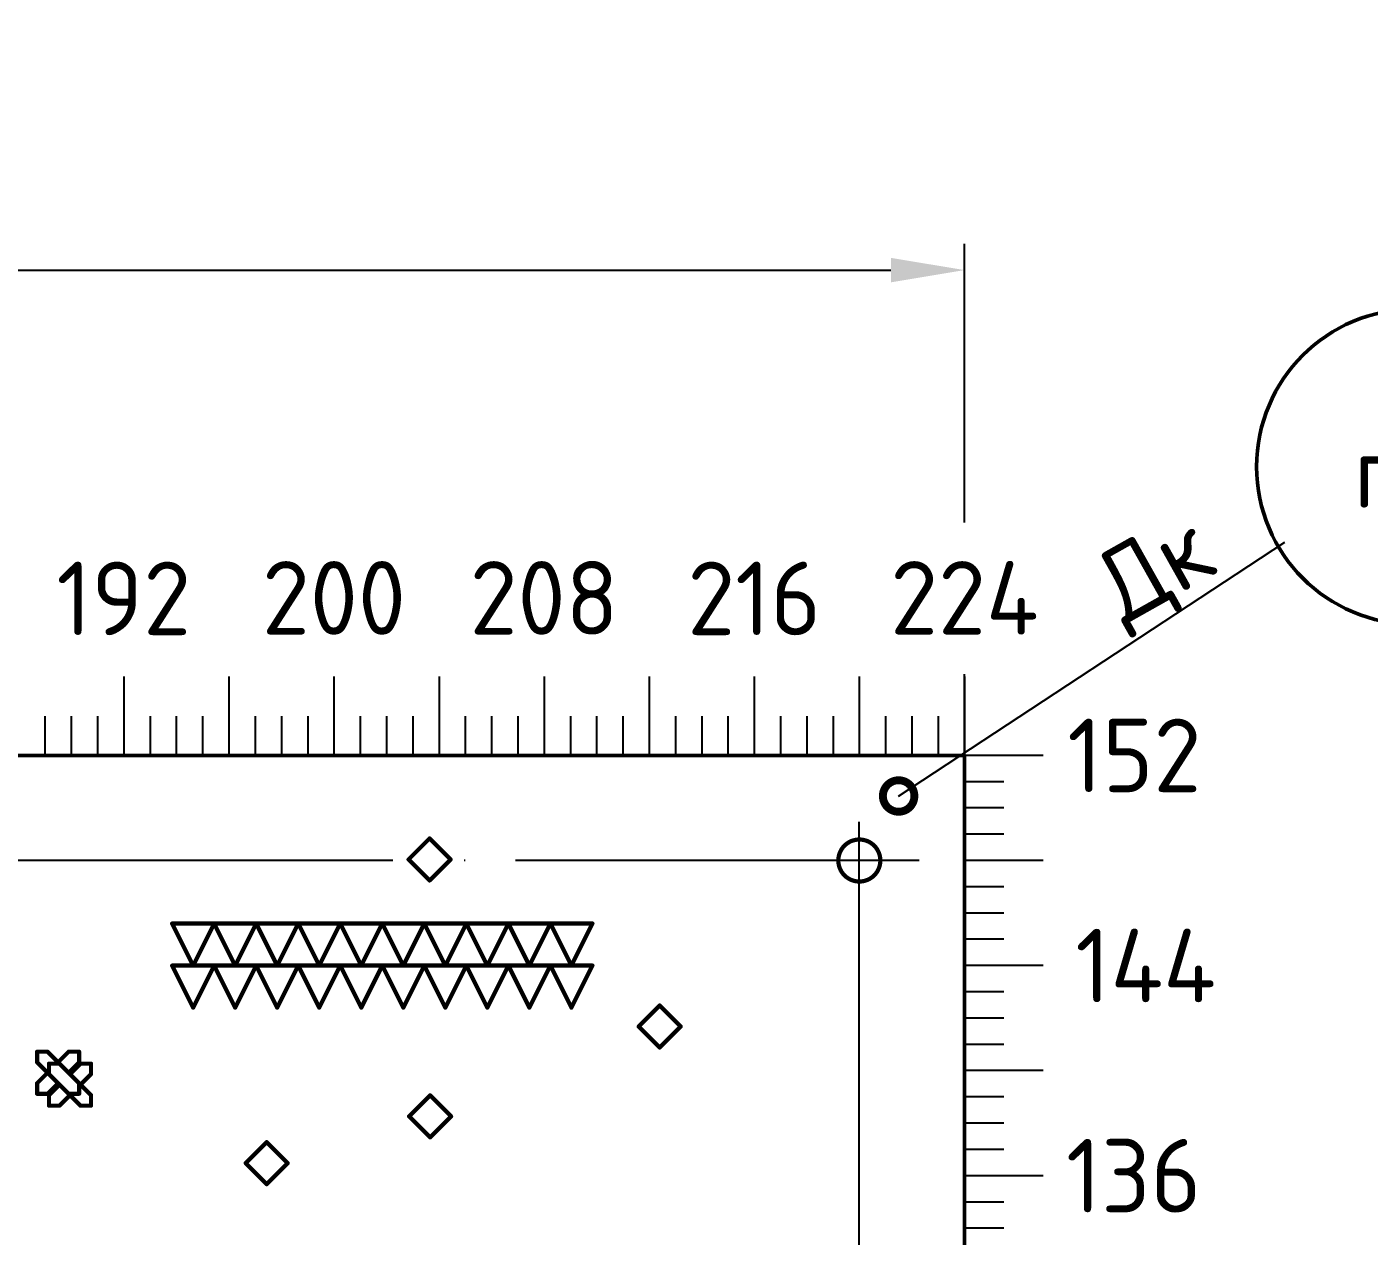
# Model space of a CAD drawing. Header units: millimetres. Extents: x -55 to 2039, y 0 to 512.
# Drawn here: x 329.6 to 393.5, y 322.4 to 380 of the extents above; entities that cross this region are included whole.
import ezdxf
from ezdxf import colors
from ezdxf.entities.mleader import LeaderData, LeaderLine
from ezdxf.enums import TextEntityAlignment as Align
from ezdxf.math import Vec2, Vec3

# ---------------------------------------------------------------- set-up
doc = ezdxf.new("R2010")
doc.units = ezdxf.units.MM
doc.linetypes.add('ACAD_ISO04W100', pattern=[30, 24, -3, 0, -3])
doc.linetypes.add('Сплошная', pattern=[0])
for name, color, linetype in [('Drill Drawing', 1, 'Continuous'), ('Виды', 30, 'Continuous'), ('Размеры', 121, 'Continuous')]:
    doc.layers.add(name, color=color, linetype=linetype)
doc.layers.add('текст', color=2, linetype='Continuous', lineweight=30)
doc.styles.add('GOST TYPE B', font='', dxfattribs={"height": 3.5})
doc.styles.get('GOST TYPE B').set_extended_font_data('GOST type B')
doc.dimstyles.new('GOST', dxfattribs={"dimscale": 0, "dimtxt": 3.5, "dimasz": 3.5, "dimexe": 1.25, "dimexo": 0, "dimtad": 1, "dimdec": 3, "dimtxsty": 'GOST TYPE B', "dimcen": 5, "dimadec": 3, "dimazin": 2, "dimtm": 1e-09, "dimtfac": 0.75, "dimtdec": 3, "dimtmove": 1, "dimatfit": 3, "dimfxl": 1, "dimtolj": 1, "dimlwd": 25, "dimlwe": 25, "dimarcsym": 0})

# ---------------------------------------------------------------- blocks, each defined once
blk = doc.blocks.new('Шероховатость')
at = {"lineweight": 50, "transparency": 16777216}
for p, q in [((-32.506, -11.445), (-28.785, -5)), ((-28.785, -5), (-5, -5)), ((-10.278, -11.581), (-7.16, -6.181)), ((-34.366, -8.223), (-32.506, -11.445)), ((-11.836, -8.881), (-10.278, -11.581))]:
    blk.add_line(p, q, dxfattribs=at)
at = {"layer": 'текст', "linetype": 'Continuous', "lineweight": 25, "transparency": 16777216, "insert": (-29.093, -6.142), "char_height": 5, "attachment_point": 1, "style": 'GOST TYPE B'}
blk.add_mtext_dynamic_manual_height_columns('Ra6,3{\\fGOST Type AU|b1|i0|c204|p2;(   )}', width=25.94731, gutter_width=17.5, heights=[0], dxfattribs=at)
blk = doc.blocks.new('_DotSmall')
at = {"color": 0, "linetype": 'ByBlock', "lineweight": 60, "const_width": 0.5}
blk.add_lwpolyline([(-0.0625, 0, 1), (0.0625, 0, 1)], format="xyb", close=True, dxfattribs=at)
blk = doc.blocks.new('*D105')
at = {"layer": 'Defpoints', "color": 0, "linetype": 'Continuous', "lineweight": 50, "transparency": 16777216}
for p in [(374.256, 368.392), (94.256, 345.297), (374.256, 345.297)]:
    blk.add_point(p, dxfattribs=at)
at = {"layer": 'Размеры', "color": 0, "linetype": 'Сплошная', "lineweight": 25, "transparency": 16777216}
for p, q in [((94.256, 356.384), (94.256, 369.642)), ((97.756, 368.392), (370.756, 368.392)), ((94.256, 345.297), (94.256, 349.169))]:
    blk.add_line(p, q, dxfattribs=at)
at = {"layer": 'Размеры', "color": 0, "lineweight": 25, "transparency": 16777216}
for p, q in [((374.256, 356.384), (374.256, 369.642)), ((374.256, 345.297), (374.256, 349.169))]:
    blk.add_line(p, q, dxfattribs=at)
at = {"layer": 'Размеры', "color": 0, "linetype": 'Continuous', "lineweight": 50, "transparency": 16777216}
for points in [[(97.756, 368.975), (97.756, 367.808), (94.256, 368.392)], [(370.756, 368.975), (370.756, 367.808), (374.256, 368.392)]]:
    blk.add_solid(points, dxfattribs=at)
at = {"layer": 'Размеры', "color": 0, "linetype": 'Continuous', "lineweight": 50, "transparency": 16777216, "insert": (234.256, 370.767), "char_height": 3.5, "attachment_point": 5, "style": 'GOST TYPE B'}
blk.add_mtext('\\A1;280h12', dxfattribs=at)
blk = doc.blocks.new('Для маркировки')
at = {"linetype": 'Continuous', "lineweight": 50, "transparency": 16777216}
blk.add_circle((6.151, 3.588), 7.5, dxfattribs=at)
at = {"linetype": 'Continuous', "lineweight": 50, "transparency": 16777216, "style": 'GOST TYPE B'}
blk.add_attdef('п.2/...', text='', height=3.5, dxfattribs=at).set_placement((6.221, 1.631), align=Align.CENTER)
blk = doc.blocks.new('Вид с →')
at = {"linetype": 'Continuous', "lineweight": 25, "transparency": 16777216}
for q in [(28.03, 4.046), (30.858, 4.046)]:
    blk.add_line((29.444, 2.632), q, dxfattribs=at)
blk.add_circle((32.944, 2.632), 3.5, dxfattribs=at)
blk.add_circle((32.944, 2.632), 3.5, dxfattribs=at)
at = {"linetype": 'Continuous', "lineweight": 50, "transparency": 16777216, "style": 'GOST TYPE B'}
blk.add_attdef('ВИД(_:_)', text='', height=7, dxfattribs=at).set_placement((27.226, 3.5), align=Align.MIDDLE_RIGHT)

msp = doc.modelspace()

# ---------------------------------------------------------------- linework, layer by layer
at = {"lineweight": 50}
for p in [(94.2556, 345.2965), (374.2556, 165.2965)]:
    msp.add_line(p, (374.2556, 345.2965), dxfattribs=at)
at = {"layer": 'Drill Drawing'}
for points in [[(347.8056, 340.3465, 0.2, 0.2, 0), (348.8056, 341.3465, 0.2, 0.2, 0)], [(348.8056, 341.3465, 0.2, 0.2, 0), (349.8056, 340.3465, 0.2, 0.2, 0)], [(347.8056, 340.3465, 0.2, 0.2, 0), (348.8056, 339.3465, 0.2, 0.2, 0)], [(348.8056, 339.3465, 0.2, 0.2, 0), (349.8056, 340.3465, 0.2, 0.2, 0)], [(336.5556, 337.2965, 0.2, 0.2, 0), (338.5556, 337.2965, 0.2, 0.2, 0)], [(336.5556, 337.2965, 0.2, 0.2, 0), (337.5556, 335.2965, 0.2, 0.2, 0)], [(337.5556, 335.2965, 0.2, 0.2, 0), (338.5556, 337.2965, 0.2, 0.2, 0)], [(338.5556, 337.2965, 0.2, 0.2, 0), (340.5556, 337.2965, 0.2, 0.2, 0)], [(338.5556, 337.2965, 0.2, 0.2, 0), (339.5556, 335.2965, 0.2, 0.2, 0)], [(339.5556, 335.2965, 0.2, 0.2, 0), (340.5556, 337.2965, 0.2, 0.2, 0)], [(340.5556, 337.2965, 0.2, 0.2, 0), (342.5556, 337.2965, 0.2, 0.2, 0)], [(340.5556, 337.2965, 0.2, 0.2, 0), (341.5556, 335.2965, 0.2, 0.2, 0)], [(341.5556, 335.2965, 0.2, 0.2, 0), (342.5556, 337.2965, 0.2, 0.2, 0)], [(342.5556, 337.2965, 0.2, 0.2, 0), (344.5556, 337.2965, 0.2, 0.2, 0)], [(342.5556, 337.2965, 0.2, 0.2, 0), (343.5556, 335.2965, 0.2, 0.2, 0)], [(343.5556, 335.2965, 0.2, 0.2, 0), (344.5556, 337.2965, 0.2, 0.2, 0)], [(344.5556, 337.2965, 0.2, 0.2, 0), (346.5556, 337.2965, 0.2, 0.2, 0)], [(344.5556, 337.2965, 0.2, 0.2, 0), (345.5556, 335.2965, 0.2, 0.2, 0)], [(345.5556, 335.2965, 0.2, 0.2, 0), (346.5556, 337.2965, 0.2, 0.2, 0)], [(346.5556, 337.2965, 0.2, 0.2, 0), (348.5556, 337.2965, 0.2, 0.2, 0)], [(346.5556, 337.2965, 0.2, 0.2, 0), (347.5556, 335.2965, 0.2, 0.2, 0)], [(347.5556, 335.2965, 0.2, 0.2, 0), (348.5556, 337.2965, 0.2, 0.2, 0)], [(348.5556, 337.2965, 0.2, 0.2, 0), (350.5556, 337.2965, 0.2, 0.2, 0)], [(348.5556, 337.2965, 0.2, 0.2, 0), (349.5556, 335.2965, 0.2, 0.2, 0)], [(349.5556, 335.2965, 0.2, 0.2, 0), (350.5556, 337.2965, 0.2, 0.2, 0)], [(350.5556, 337.2965, 0.2, 0.2, 0), (352.5556, 337.2965, 0.2, 0.2, 0)], [(350.5556, 337.2965, 0.2, 0.2, 0), (351.5556, 335.2965, 0.2, 0.2, 0)], [(351.5556, 335.2965, 0.2, 0.2, 0), (352.5556, 337.2965, 0.2, 0.2, 0)], [(352.5556, 337.2965, 0.2, 0.2, 0), (354.5556, 337.2965, 0.2, 0.2, 0)], [(352.5556, 337.2965, 0.2, 0.2, 0), (353.5556, 335.2965, 0.2, 0.2, 0)], [(353.5556, 335.2965, 0.2, 0.2, 0), (354.5556, 337.2965, 0.2, 0.2, 0)], [(354.5556, 337.2965, 0.2, 0.2, 0), (356.5556, 337.2965, 0.2, 0.2, 0)], [(354.5556, 337.2965, 0.2, 0.2, 0), (355.5556, 335.2965, 0.2, 0.2, 0)], [(355.5556, 335.2965, 0.2, 0.2, 0), (356.5556, 337.2965, 0.2, 0.2, 0)], [(336.5556, 335.2965, 0.2, 0.2, 0), (338.5556, 335.2965, 0.2, 0.2, 0)], [(336.5556, 335.2965, 0.2, 0.2, 0), (337.5556, 333.2965, 0.2, 0.2, 0)], [(337.5556, 333.2965, 0.2, 0.2, 0), (338.5556, 335.2965, 0.2, 0.2, 0)], [(338.5556, 335.2965, 0.2, 0.2, 0), (340.5556, 335.2965, 0.2, 0.2, 0)], [(338.5556, 335.2965, 0.2, 0.2, 0), (339.5556, 333.2965, 0.2, 0.2, 0)], [(339.5556, 333.2965, 0.2, 0.2, 0), (340.5556, 335.2965, 0.2, 0.2, 0)], [(340.5556, 335.2965, 0.2, 0.2, 0), (342.5556, 335.2965, 0.2, 0.2, 0)], [(340.5556, 335.2965, 0.2, 0.2, 0), (341.5556, 333.2965, 0.2, 0.2, 0)], [(341.5556, 333.2965, 0.2, 0.2, 0), (342.5556, 335.2965, 0.2, 0.2, 0)], [(342.5556, 335.2965, 0.2, 0.2, 0), (344.5556, 335.2965, 0.2, 0.2, 0)], [(342.5556, 335.2965, 0.2, 0.2, 0), (343.5556, 333.2965, 0.2, 0.2, 0)], [(343.5556, 333.2965, 0.2, 0.2, 0), (344.5556, 335.2965, 0.2, 0.2, 0)], [(344.5556, 335.2965, 0.2, 0.2, 0), (346.5556, 335.2965, 0.2, 0.2, 0)], [(344.5556, 335.2965, 0.2, 0.2, 0), (345.5556, 333.2965, 0.2, 0.2, 0)], [(345.5556, 333.2965, 0.2, 0.2, 0), (346.5556, 335.2965, 0.2, 0.2, 0)], [(346.5556, 335.2965, 0.2, 0.2, 0), (348.5556, 335.2965, 0.2, 0.2, 0)], [(346.5556, 335.2965, 0.2, 0.2, 0), (347.5556, 333.2965, 0.2, 0.2, 0)], [(347.5556, 333.2965, 0.2, 0.2, 0), (348.5556, 335.2965, 0.2, 0.2, 0)], [(348.5556, 335.2965, 0.2, 0.2, 0), (350.5556, 335.2965, 0.2, 0.2, 0)], [(348.5556, 335.2965, 0.2, 0.2, 0), (349.5556, 333.2965, 0.2, 0.2, 0)], [(349.5556, 333.2965, 0.2, 0.2, 0), (350.5556, 335.2965, 0.2, 0.2, 0)], [(350.5556, 335.2965, 0.2, 0.2, 0), (352.5556, 335.2965, 0.2, 0.2, 0)], [(350.5556, 335.2965, 0.2, 0.2, 0), (351.5556, 333.2965, 0.2, 0.2, 0)], [(351.5556, 333.2965, 0.2, 0.2, 0), (352.5556, 335.2965, 0.2, 0.2, 0)], [(352.5556, 335.2965, 0.2, 0.2, 0), (354.5556, 335.2965, 0.2, 0.2, 0)], [(352.5556, 335.2965, 0.2, 0.2, 0), (353.5556, 333.2965, 0.2, 0.2, 0)], [(353.5556, 333.2965, 0.2, 0.2, 0), (354.5556, 335.2965, 0.2, 0.2, 0)], [(354.5556, 335.2965, 0.2, 0.2, 0), (356.5556, 335.2965, 0.2, 0.2, 0)], [(354.5556, 335.2965, 0.2, 0.2, 0), (355.5556, 333.2965, 0.2, 0.2, 0)], [(355.5556, 333.2965, 0.2, 0.2, 0), (356.5556, 335.2965, 0.2, 0.2, 0)], [(358.7556, 332.3965, 0.2, 0.2, 0), (359.7556, 333.3965, 0.2, 0.2, 0)], [(359.7556, 333.3965, 0.2, 0.2, 0), (360.7556, 332.3965, 0.2, 0.2, 0)], [(358.7556, 332.3965, 0.2, 0.2, 0), (359.7556, 331.3965, 0.2, 0.2, 0)], [(359.7556, 331.3965, 0.2, 0.2, 0), (360.7556, 332.3965, 0.2, 0.2, 0)], [(330.1297, 330.6974, 0.2, 0.2, 0), (330.1297, 331.1974, 0.2, 0.2, 0)], [(330.1297, 331.1974, 0.2, 0.2, 0), (330.6297, 331.1974, 0.2, 0.2, 0)], [(330.6297, 331.1974, 0.2, 0.2, 0), (331.1297, 330.6974, 0.2, 0.2, 0)], [(331.1297, 330.6974, 0.2, 0.2, 0), (331.6297, 331.1974, 0.2, 0.2, 0)], [(331.6297, 331.1974, 0.2, 0.2, 0), (332.1297, 331.1974, 0.2, 0.2, 0)], [(332.1297, 330.6974, 0.2, 0.2, 0), (332.1297, 331.1974, 0.2, 0.2, 0)], [(330.1297, 330.6974, 0.2, 0.2, 0), (330.6297, 330.1974, 0.2, 0.2, 0)], [(330.1297, 329.6974, 0.2, 0.2, 0), (330.6297, 330.1974, 0.2, 0.2, 0)], [(330.6954, 330.1317, 0.2, 0.2, 0), (330.6954, 330.6317, 0.2, 0.2, 0)], [(330.6954, 330.6317, 0.2, 0.2, 0), (331.1954, 330.6317, 0.2, 0.2, 0)], [(330.6954, 330.1317, 0.2, 0.2, 0), (331.1954, 329.6317, 0.2, 0.2, 0)], [(331.1954, 330.6317, 0.2, 0.2, 0), (331.6954, 330.1317, 0.2, 0.2, 0)], [(331.6297, 330.1974, 0.2, 0.2, 0), (332.1297, 330.6974, 0.2, 0.2, 0)], [(331.6297, 330.1974, 0.2, 0.2, 0), (332.1297, 329.6974, 0.2, 0.2, 0)], [(331.6954, 330.1317, 0.2, 0.2, 0), (332.1954, 330.6317, 0.2, 0.2, 0)], [(332.1954, 330.6317, 0.2, 0.2, 0), (332.6954, 330.6317, 0.2, 0.2, 0)], [(332.1954, 329.6317, 0.2, 0.2, 0), (332.6954, 330.1317, 0.2, 0.2, 0)], [(332.6954, 330.1317, 0.2, 0.2, 0), (332.6954, 330.6317, 0.2, 0.2, 0)], [(330.1297, 329.1974, 0.2, 0.2, 0), (330.1297, 329.6974, 0.2, 0.2, 0)], [(330.6297, 329.1974, 0.2, 0.2, 0), (331.1297, 329.6974, 0.2, 0.2, 0)], [(330.6954, 329.1317, 0.2, 0.2, 0), (331.1954, 329.6317, 0.2, 0.2, 0)], [(331.1297, 329.6974, 0.2, 0.2, 0), (331.6297, 329.1974, 0.2, 0.2, 0)], [(332.1297, 329.1974, 0.2, 0.2, 0), (332.1297, 329.6974, 0.2, 0.2, 0)], [(332.1954, 329.6317, 0.2, 0.2, 0), (332.6954, 329.1317, 0.2, 0.2, 0)], [(330.1297, 329.1974, 0.2, 0.2, 0), (330.6297, 329.1974, 0.2, 0.2, 0)], [(330.6954, 328.6317, 0.2, 0.2, 0), (330.6954, 329.1317, 0.2, 0.2, 0)], [(331.1954, 328.6317, 0.2, 0.2, 0), (331.6954, 329.1317, 0.2, 0.2, 0)], [(331.6297, 329.1974, 0.2, 0.2, 0), (332.1297, 329.1974, 0.2, 0.2, 0)], [(331.6954, 329.1317, 0.2, 0.2, 0), (332.1954, 328.6317, 0.2, 0.2, 0)], [(332.6954, 328.6317, 0.2, 0.2, 0), (332.6954, 329.1317, 0.2, 0.2, 0)], [(347.8306, 328.1215, 0.2, 0.2, 0), (348.8306, 329.1215, 0.2, 0.2, 0)], [(348.8306, 329.1215, 0.2, 0.2, 0), (349.8306, 328.1215, 0.2, 0.2, 0)], [(330.6954, 328.6317, 0.2, 0.2, 0), (331.1954, 328.6317, 0.2, 0.2, 0)], [(332.1954, 328.6317, 0.2, 0.2, 0), (332.6954, 328.6317, 0.2, 0.2, 0)], [(347.8306, 328.1215, 0.2, 0.2, 0), (348.8306, 327.1215, 0.2, 0.2, 0)], [(348.8306, 327.1215, 0.2, 0.2, 0), (349.8306, 328.1215, 0.2, 0.2, 0)], [(340.0556, 325.8965, 0.2, 0.2, 0), (341.0556, 326.8965, 0.2, 0.2, 0)], [(341.0556, 326.8965, 0.2, 0.2, 0), (342.0556, 325.8965, 0.2, 0.2, 0)], [(340.0556, 325.8965, 0.2, 0.2, 0), (341.0556, 324.8965, 0.2, 0.2, 0)], [(341.0556, 324.8965, 0.2, 0.2, 0), (342.0556, 325.8965, 0.2, 0.2, 0)]]:
    msp.add_lwpolyline(points, format="xyseb", dxfattribs=at)
for points in [[(348.7556, 341.3465, 0.1, 0.1, 1), (348.8556, 341.3465, 0.1, 0.1, 1)], [(348.7556, 341.3465, 0.1, 0.1, 1), (348.8556, 341.3465, 0.1, 0.1, 1)], [(370.2556, 340.2965, 0.2, 0.2, 1), (368.2556, 340.2965, 0.2, 0.2, 1)], [(347.7556, 340.3465, 0.1, 0.1, 1), (347.8556, 340.3465, 0.1, 0.1, 1)], [(347.7556, 340.3465, 0.1, 0.1, 1), (347.8556, 340.3465, 0.1, 0.1, 1)], [(349.7556, 340.3465, 0.1, 0.1, 1), (349.8556, 340.3465, 0.1, 0.1, 1)], [(349.7556, 340.3465, 0.1, 0.1, 1), (349.8556, 340.3465, 0.1, 0.1, 1)], [(368.2056, 340.2965, 0.1, 0.1, 1), (368.3056, 340.2965, 0.1, 0.1, 1)], [(370.2056, 340.2965, 0.1, 0.1, 1), (370.3056, 340.2965, 0.1, 0.1, 1)], [(348.7556, 339.3465, 0.1, 0.1, 1), (348.8556, 339.3465, 0.1, 0.1, 1)], [(348.7556, 339.3465, 0.1, 0.1, 1), (348.8556, 339.3465, 0.1, 0.1, 1)], [(336.5056, 337.2965, 0.1, 0.1, 1), (336.6056, 337.2965, 0.1, 0.1, 1)], [(336.5056, 337.2965, 0.1, 0.1, 1), (336.6056, 337.2965, 0.1, 0.1, 1)], [(338.5056, 337.2965, 0.1, 0.1, 1), (338.6056, 337.2965, 0.1, 0.1, 1)], [(338.5056, 337.2965, 0.1, 0.1, 1), (338.6056, 337.2965, 0.1, 0.1, 1)], [(338.5056, 337.2965, 0.1, 0.1, 1), (338.6056, 337.2965, 0.1, 0.1, 1)], [(338.5056, 337.2965, 0.1, 0.1, 1), (338.6056, 337.2965, 0.1, 0.1, 1)], [(340.5056, 337.2965, 0.1, 0.1, 1), (340.6056, 337.2965, 0.1, 0.1, 1)], [(340.5056, 337.2965, 0.1, 0.1, 1), (340.6056, 337.2965, 0.1, 0.1, 1)], [(340.5056, 337.2965, 0.1, 0.1, 1), (340.6056, 337.2965, 0.1, 0.1, 1)], [(340.5056, 337.2965, 0.1, 0.1, 1), (340.6056, 337.2965, 0.1, 0.1, 1)], [(342.5056, 337.2965, 0.1, 0.1, 1), (342.6056, 337.2965, 0.1, 0.1, 1)], [(342.5056, 337.2965, 0.1, 0.1, 1), (342.6056, 337.2965, 0.1, 0.1, 1)], [(342.5056, 337.2965, 0.1, 0.1, 1), (342.6056, 337.2965, 0.1, 0.1, 1)], [(342.5056, 337.2965, 0.1, 0.1, 1), (342.6056, 337.2965, 0.1, 0.1, 1)], [(344.5056, 337.2965, 0.1, 0.1, 1), (344.6056, 337.2965, 0.1, 0.1, 1)], [(344.5056, 337.2965, 0.1, 0.1, 1), (344.6056, 337.2965, 0.1, 0.1, 1)], [(344.5056, 337.2965, 0.1, 0.1, 1), (344.6056, 337.2965, 0.1, 0.1, 1)], [(344.5056, 337.2965, 0.1, 0.1, 1), (344.6056, 337.2965, 0.1, 0.1, 1)], [(346.5056, 337.2965, 0.1, 0.1, 1), (346.6056, 337.2965, 0.1, 0.1, 1)], [(346.5056, 337.2965, 0.1, 0.1, 1), (346.6056, 337.2965, 0.1, 0.1, 1)], [(346.5056, 337.2965, 0.1, 0.1, 1), (346.6056, 337.2965, 0.1, 0.1, 1)], [(346.5056, 337.2965, 0.1, 0.1, 1), (346.6056, 337.2965, 0.1, 0.1, 1)], [(348.5056, 337.2965, 0.1, 0.1, 1), (348.6056, 337.2965, 0.1, 0.1, 1)], [(348.5056, 337.2965, 0.1, 0.1, 1), (348.6056, 337.2965, 0.1, 0.1, 1)], [(348.5056, 337.2965, 0.1, 0.1, 1), (348.6056, 337.2965, 0.1, 0.1, 1)], [(348.5056, 337.2965, 0.1, 0.1, 1), (348.6056, 337.2965, 0.1, 0.1, 1)], [(350.5056, 337.2965, 0.1, 0.1, 1), (350.6056, 337.2965, 0.1, 0.1, 1)], [(350.5056, 337.2965, 0.1, 0.1, 1), (350.6056, 337.2965, 0.1, 0.1, 1)], [(350.5056, 337.2965, 0.1, 0.1, 1), (350.6056, 337.2965, 0.1, 0.1, 1)], [(350.5056, 337.2965, 0.1, 0.1, 1), (350.6056, 337.2965, 0.1, 0.1, 1)], [(352.5056, 337.2965, 0.1, 0.1, 1), (352.6056, 337.2965, 0.1, 0.1, 1)], [(352.5056, 337.2965, 0.1, 0.1, 1), (352.6056, 337.2965, 0.1, 0.1, 1)], [(352.5056, 337.2965, 0.1, 0.1, 1), (352.6056, 337.2965, 0.1, 0.1, 1)], [(352.5056, 337.2965, 0.1, 0.1, 1), (352.6056, 337.2965, 0.1, 0.1, 1)], [(354.5056, 337.2965, 0.1, 0.1, 1), (354.6056, 337.2965, 0.1, 0.1, 1)], [(354.5056, 337.2965, 0.1, 0.1, 1), (354.6056, 337.2965, 0.1, 0.1, 1)], [(354.5056, 337.2965, 0.1, 0.1, 1), (354.6056, 337.2965, 0.1, 0.1, 1)], [(354.5056, 337.2965, 0.1, 0.1, 1), (354.6056, 337.2965, 0.1, 0.1, 1)], [(356.5056, 337.2965, 0.1, 0.1, 1), (356.6056, 337.2965, 0.1, 0.1, 1)], [(356.5056, 337.2965, 0.1, 0.1, 1), (356.6056, 337.2965, 0.1, 0.1, 1)], [(336.5056, 335.2965, 0.1, 0.1, 1), (336.6056, 335.2965, 0.1, 0.1, 1)], [(336.5056, 335.2965, 0.1, 0.1, 1), (336.6056, 335.2965, 0.1, 0.1, 1)], [(337.5056, 335.2965, 0.1, 0.1, 1), (337.6056, 335.2965, 0.1, 0.1, 1)], [(337.5056, 335.2965, 0.1, 0.1, 1), (337.6056, 335.2965, 0.1, 0.1, 1)], [(338.5056, 335.2965, 0.1, 0.1, 1), (338.6056, 335.2965, 0.1, 0.1, 1)], [(338.5056, 335.2965, 0.1, 0.1, 1), (338.6056, 335.2965, 0.1, 0.1, 1)], [(338.5056, 335.2965, 0.1, 0.1, 1), (338.6056, 335.2965, 0.1, 0.1, 1)], [(338.5056, 335.2965, 0.1, 0.1, 1), (338.6056, 335.2965, 0.1, 0.1, 1)], [(339.5056, 335.2965, 0.1, 0.1, 1), (339.6056, 335.2965, 0.1, 0.1, 1)], [(339.5056, 335.2965, 0.1, 0.1, 1), (339.6056, 335.2965, 0.1, 0.1, 1)], [(340.5056, 335.2965, 0.1, 0.1, 1), (340.6056, 335.2965, 0.1, 0.1, 1)], [(340.5056, 335.2965, 0.1, 0.1, 1), (340.6056, 335.2965, 0.1, 0.1, 1)], [(340.5056, 335.2965, 0.1, 0.1, 1), (340.6056, 335.2965, 0.1, 0.1, 1)], [(340.5056, 335.2965, 0.1, 0.1, 1), (340.6056, 335.2965, 0.1, 0.1, 1)], [(341.5056, 335.2965, 0.1, 0.1, 1), (341.6056, 335.2965, 0.1, 0.1, 1)], [(341.5056, 335.2965, 0.1, 0.1, 1), (341.6056, 335.2965, 0.1, 0.1, 1)], [(342.5056, 335.2965, 0.1, 0.1, 1), (342.6056, 335.2965, 0.1, 0.1, 1)], [(342.5056, 335.2965, 0.1, 0.1, 1), (342.6056, 335.2965, 0.1, 0.1, 1)], [(342.5056, 335.2965, 0.1, 0.1, 1), (342.6056, 335.2965, 0.1, 0.1, 1)], [(342.5056, 335.2965, 0.1, 0.1, 1), (342.6056, 335.2965, 0.1, 0.1, 1)], [(343.5056, 335.2965, 0.1, 0.1, 1), (343.6056, 335.2965, 0.1, 0.1, 1)], [(343.5056, 335.2965, 0.1, 0.1, 1), (343.6056, 335.2965, 0.1, 0.1, 1)], [(344.5056, 335.2965, 0.1, 0.1, 1), (344.6056, 335.2965, 0.1, 0.1, 1)], [(344.5056, 335.2965, 0.1, 0.1, 1), (344.6056, 335.2965, 0.1, 0.1, 1)], [(344.5056, 335.2965, 0.1, 0.1, 1), (344.6056, 335.2965, 0.1, 0.1, 1)], [(344.5056, 335.2965, 0.1, 0.1, 1), (344.6056, 335.2965, 0.1, 0.1, 1)], [(345.5056, 335.2965, 0.1, 0.1, 1), (345.6056, 335.2965, 0.1, 0.1, 1)], [(345.5056, 335.2965, 0.1, 0.1, 1), (345.6056, 335.2965, 0.1, 0.1, 1)], [(346.5056, 335.2965, 0.1, 0.1, 1), (346.6056, 335.2965, 0.1, 0.1, 1)], [(346.5056, 335.2965, 0.1, 0.1, 1), (346.6056, 335.2965, 0.1, 0.1, 1)], [(346.5056, 335.2965, 0.1, 0.1, 1), (346.6056, 335.2965, 0.1, 0.1, 1)], [(346.5056, 335.2965, 0.1, 0.1, 1), (346.6056, 335.2965, 0.1, 0.1, 1)], [(347.5056, 335.2965, 0.1, 0.1, 1), (347.6056, 335.2965, 0.1, 0.1, 1)], [(347.5056, 335.2965, 0.1, 0.1, 1), (347.6056, 335.2965, 0.1, 0.1, 1)], [(348.5056, 335.2965, 0.1, 0.1, 1), (348.6056, 335.2965, 0.1, 0.1, 1)], [(348.5056, 335.2965, 0.1, 0.1, 1), (348.6056, 335.2965, 0.1, 0.1, 1)], [(348.5056, 335.2965, 0.1, 0.1, 1), (348.6056, 335.2965, 0.1, 0.1, 1)], [(348.5056, 335.2965, 0.1, 0.1, 1), (348.6056, 335.2965, 0.1, 0.1, 1)], [(349.5056, 335.2965, 0.1, 0.1, 1), (349.6056, 335.2965, 0.1, 0.1, 1)], [(349.5056, 335.2965, 0.1, 0.1, 1), (349.6056, 335.2965, 0.1, 0.1, 1)], [(350.5056, 335.2965, 0.1, 0.1, 1), (350.6056, 335.2965, 0.1, 0.1, 1)], [(350.5056, 335.2965, 0.1, 0.1, 1), (350.6056, 335.2965, 0.1, 0.1, 1)], [(350.5056, 335.2965, 0.1, 0.1, 1), (350.6056, 335.2965, 0.1, 0.1, 1)], [(350.5056, 335.2965, 0.1, 0.1, 1), (350.6056, 335.2965, 0.1, 0.1, 1)], [(351.5056, 335.2965, 0.1, 0.1, 1), (351.6056, 335.2965, 0.1, 0.1, 1)], [(351.5056, 335.2965, 0.1, 0.1, 1), (351.6056, 335.2965, 0.1, 0.1, 1)], [(352.5056, 335.2965, 0.1, 0.1, 1), (352.6056, 335.2965, 0.1, 0.1, 1)], [(352.5056, 335.2965, 0.1, 0.1, 1), (352.6056, 335.2965, 0.1, 0.1, 1)], [(352.5056, 335.2965, 0.1, 0.1, 1), (352.6056, 335.2965, 0.1, 0.1, 1)], [(352.5056, 335.2965, 0.1, 0.1, 1), (352.6056, 335.2965, 0.1, 0.1, 1)], [(353.5056, 335.2965, 0.1, 0.1, 1), (353.6056, 335.2965, 0.1, 0.1, 1)], [(353.5056, 335.2965, 0.1, 0.1, 1), (353.6056, 335.2965, 0.1, 0.1, 1)], [(354.5056, 335.2965, 0.1, 0.1, 1), (354.6056, 335.2965, 0.1, 0.1, 1)], [(354.5056, 335.2965, 0.1, 0.1, 1), (354.6056, 335.2965, 0.1, 0.1, 1)], [(354.5056, 335.2965, 0.1, 0.1, 1), (354.6056, 335.2965, 0.1, 0.1, 1)], [(354.5056, 335.2965, 0.1, 0.1, 1), (354.6056, 335.2965, 0.1, 0.1, 1)], [(355.5056, 335.2965, 0.1, 0.1, 1), (355.6056, 335.2965, 0.1, 0.1, 1)], [(355.5056, 335.2965, 0.1, 0.1, 1), (355.6056, 335.2965, 0.1, 0.1, 1)], [(356.5056, 335.2965, 0.1, 0.1, 1), (356.6056, 335.2965, 0.1, 0.1, 1)], [(356.5056, 335.2965, 0.1, 0.1, 1), (356.6056, 335.2965, 0.1, 0.1, 1)], [(359.7056, 333.3965, 0.1, 0.1, 1), (359.8056, 333.3965, 0.1, 0.1, 1)], [(359.7056, 333.3965, 0.1, 0.1, 1), (359.8056, 333.3965, 0.1, 0.1, 1)], [(337.5056, 333.2965, 0.1, 0.1, 1), (337.6056, 333.2965, 0.1, 0.1, 1)], [(337.5056, 333.2965, 0.1, 0.1, 1), (337.6056, 333.2965, 0.1, 0.1, 1)], [(339.5056, 333.2965, 0.1, 0.1, 1), (339.6056, 333.2965, 0.1, 0.1, 1)], [(339.5056, 333.2965, 0.1, 0.1, 1), (339.6056, 333.2965, 0.1, 0.1, 1)], [(341.5056, 333.2965, 0.1, 0.1, 1), (341.6056, 333.2965, 0.1, 0.1, 1)], [(341.5056, 333.2965, 0.1, 0.1, 1), (341.6056, 333.2965, 0.1, 0.1, 1)], [(343.5056, 333.2965, 0.1, 0.1, 1), (343.6056, 333.2965, 0.1, 0.1, 1)], [(343.5056, 333.2965, 0.1, 0.1, 1), (343.6056, 333.2965, 0.1, 0.1, 1)], [(345.5056, 333.2965, 0.1, 0.1, 1), (345.6056, 333.2965, 0.1, 0.1, 1)], [(345.5056, 333.2965, 0.1, 0.1, 1), (345.6056, 333.2965, 0.1, 0.1, 1)], [(347.5056, 333.2965, 0.1, 0.1, 1), (347.6056, 333.2965, 0.1, 0.1, 1)], [(347.5056, 333.2965, 0.1, 0.1, 1), (347.6056, 333.2965, 0.1, 0.1, 1)], [(349.5056, 333.2965, 0.1, 0.1, 1), (349.6056, 333.2965, 0.1, 0.1, 1)], [(349.5056, 333.2965, 0.1, 0.1, 1), (349.6056, 333.2965, 0.1, 0.1, 1)], [(351.5056, 333.2965, 0.1, 0.1, 1), (351.6056, 333.2965, 0.1, 0.1, 1)], [(351.5056, 333.2965, 0.1, 0.1, 1), (351.6056, 333.2965, 0.1, 0.1, 1)], [(353.5056, 333.2965, 0.1, 0.1, 1), (353.6056, 333.2965, 0.1, 0.1, 1)], [(353.5056, 333.2965, 0.1, 0.1, 1), (353.6056, 333.2965, 0.1, 0.1, 1)], [(355.5056, 333.2965, 0.1, 0.1, 1), (355.6056, 333.2965, 0.1, 0.1, 1)], [(355.5056, 333.2965, 0.1, 0.1, 1), (355.6056, 333.2965, 0.1, 0.1, 1)], [(358.7056, 332.3965, 0.1, 0.1, 1), (358.8056, 332.3965, 0.1, 0.1, 1)], [(358.7056, 332.3965, 0.1, 0.1, 1), (358.8056, 332.3965, 0.1, 0.1, 1)], [(360.7056, 332.3965, 0.1, 0.1, 1), (360.8056, 332.3965, 0.1, 0.1, 1)], [(360.7056, 332.3965, 0.1, 0.1, 1), (360.8056, 332.3965, 0.1, 0.1, 1)], [(330.0797, 331.1974, 0.1, 0.1, 1), (330.1797, 331.1974, 0.1, 0.1, 1)], [(330.0797, 331.1974, 0.1, 0.1, 1), (330.1797, 331.1974, 0.1, 0.1, 1)], [(330.5797, 331.1974, 0.1, 0.1, 1), (330.6797, 331.1974, 0.1, 0.1, 1)], [(330.5797, 331.1974, 0.1, 0.1, 1), (330.6797, 331.1974, 0.1, 0.1, 1)], [(331.5797, 331.1974, 0.1, 0.1, 1), (331.6797, 331.1974, 0.1, 0.1, 1)], [(331.5797, 331.1974, 0.1, 0.1, 1), (331.6797, 331.1974, 0.1, 0.1, 1)], [(332.0797, 331.1974, 0.1, 0.1, 1), (332.1797, 331.1974, 0.1, 0.1, 1)], [(332.0797, 331.1974, 0.1, 0.1, 1), (332.1797, 331.1974, 0.1, 0.1, 1)], [(359.7056, 331.3965, 0.1, 0.1, 1), (359.8056, 331.3965, 0.1, 0.1, 1)], [(359.7056, 331.3965, 0.1, 0.1, 1), (359.8056, 331.3965, 0.1, 0.1, 1)], [(330.0797, 330.6974, 0.1, 0.1, 1), (330.1797, 330.6974, 0.1, 0.1, 1)], [(330.0797, 330.6974, 0.1, 0.1, 1), (330.1797, 330.6974, 0.1, 0.1, 1)], [(330.5797, 330.1974, 0.1, 0.1, 1), (330.6797, 330.1974, 0.1, 0.1, 1)], [(330.5797, 330.1974, 0.1, 0.1, 1), (330.6797, 330.1974, 0.1, 0.1, 1)], [(330.6454, 330.6317, 0.1, 0.1, 1), (330.7454, 330.6317, 0.1, 0.1, 1)], [(330.6454, 330.6317, 0.1, 0.1, 1), (330.7454, 330.6317, 0.1, 0.1, 1)], [(330.6454, 330.1317, 0.1, 0.1, 1), (330.7454, 330.1317, 0.1, 0.1, 1)], [(330.6454, 330.1317, 0.1, 0.1, 1), (330.7454, 330.1317, 0.1, 0.1, 1)], [(331.0797, 330.6974, 0.1, 0.1, 1), (331.1797, 330.6974, 0.1, 0.1, 1)], [(331.0797, 330.6974, 0.1, 0.1, 1), (331.1797, 330.6974, 0.1, 0.1, 1)], [(331.1454, 330.6317, 0.1, 0.1, 1), (331.2454, 330.6317, 0.1, 0.1, 1)], [(331.1454, 330.6317, 0.1, 0.1, 1), (331.2454, 330.6317, 0.1, 0.1, 1)], [(331.5797, 330.1974, 0.1, 0.1, 1), (331.6797, 330.1974, 0.1, 0.1, 1)], [(331.5797, 330.1974, 0.1, 0.1, 1), (331.6797, 330.1974, 0.1, 0.1, 1)], [(331.6454, 330.1317, 0.1, 0.1, 1), (331.7454, 330.1317, 0.1, 0.1, 1)], [(331.6454, 330.1317, 0.1, 0.1, 1), (331.7454, 330.1317, 0.1, 0.1, 1)], [(332.0797, 330.6974, 0.1, 0.1, 1), (332.1797, 330.6974, 0.1, 0.1, 1)], [(332.0797, 330.6974, 0.1, 0.1, 1), (332.1797, 330.6974, 0.1, 0.1, 1)], [(332.1454, 330.6317, 0.1, 0.1, 1), (332.2454, 330.6317, 0.1, 0.1, 1)], [(332.1454, 330.6317, 0.1, 0.1, 1), (332.2454, 330.6317, 0.1, 0.1, 1)], [(332.6454, 330.6317, 0.1, 0.1, 1), (332.7454, 330.6317, 0.1, 0.1, 1)], [(332.6454, 330.6317, 0.1, 0.1, 1), (332.7454, 330.6317, 0.1, 0.1, 1)], [(332.6454, 330.1317, 0.1, 0.1, 1), (332.7454, 330.1317, 0.1, 0.1, 1)], [(332.6454, 330.1317, 0.1, 0.1, 1), (332.7454, 330.1317, 0.1, 0.1, 1)], [(330.0797, 329.6974, 0.1, 0.1, 1), (330.1797, 329.6974, 0.1, 0.1, 1)], [(330.0797, 329.6974, 0.1, 0.1, 1), (330.1797, 329.6974, 0.1, 0.1, 1)], [(331.0797, 329.6974, 0.1, 0.1, 1), (331.1797, 329.6974, 0.1, 0.1, 1)], [(331.0797, 329.6974, 0.1, 0.1, 1), (331.1797, 329.6974, 0.1, 0.1, 1)], [(331.1454, 329.6317, 0.1, 0.1, 1), (331.2454, 329.6317, 0.1, 0.1, 1)], [(331.1454, 329.6317, 0.1, 0.1, 1), (331.2454, 329.6317, 0.1, 0.1, 1)], [(332.0797, 329.6974, 0.1, 0.1, 1), (332.1797, 329.6974, 0.1, 0.1, 1)], [(332.0797, 329.6974, 0.1, 0.1, 1), (332.1797, 329.6974, 0.1, 0.1, 1)], [(332.1454, 329.6317, 0.1, 0.1, 1), (332.2454, 329.6317, 0.1, 0.1, 1)], [(332.1454, 329.6317, 0.1, 0.1, 1), (332.2454, 329.6317, 0.1, 0.1, 1)], [(330.0797, 329.1974, 0.1, 0.1, 1), (330.1797, 329.1974, 0.1, 0.1, 1)], [(330.0797, 329.1974, 0.1, 0.1, 1), (330.1797, 329.1974, 0.1, 0.1, 1)], [(330.5797, 329.1974, 0.1, 0.1, 1), (330.6797, 329.1974, 0.1, 0.1, 1)], [(330.5797, 329.1974, 0.1, 0.1, 1), (330.6797, 329.1974, 0.1, 0.1, 1)], [(330.6454, 329.1317, 0.1, 0.1, 1), (330.7454, 329.1317, 0.1, 0.1, 1)], [(330.6454, 329.1317, 0.1, 0.1, 1), (330.7454, 329.1317, 0.1, 0.1, 1)], [(331.5797, 329.1974, 0.1, 0.1, 1), (331.6797, 329.1974, 0.1, 0.1, 1)], [(331.5797, 329.1974, 0.1, 0.1, 1), (331.6797, 329.1974, 0.1, 0.1, 1)], [(331.6454, 329.1317, 0.1, 0.1, 1), (331.7454, 329.1317, 0.1, 0.1, 1)], [(331.6454, 329.1317, 0.1, 0.1, 1), (331.7454, 329.1317, 0.1, 0.1, 1)], [(332.0797, 329.1974, 0.1, 0.1, 1), (332.1797, 329.1974, 0.1, 0.1, 1)], [(332.0797, 329.1974, 0.1, 0.1, 1), (332.1797, 329.1974, 0.1, 0.1, 1)], [(332.6454, 329.1317, 0.1, 0.1, 1), (332.7454, 329.1317, 0.1, 0.1, 1)], [(332.6454, 329.1317, 0.1, 0.1, 1), (332.7454, 329.1317, 0.1, 0.1, 1)], [(348.7806, 329.1215, 0.1, 0.1, 1), (348.8806, 329.1215, 0.1, 0.1, 1)], [(348.7806, 329.1215, 0.1, 0.1, 1), (348.8806, 329.1215, 0.1, 0.1, 1)], [(330.6454, 328.6317, 0.1, 0.1, 1), (330.7454, 328.6317, 0.1, 0.1, 1)], [(330.6454, 328.6317, 0.1, 0.1, 1), (330.7454, 328.6317, 0.1, 0.1, 1)], [(331.1454, 328.6317, 0.1, 0.1, 1), (331.2454, 328.6317, 0.1, 0.1, 1)], [(331.1454, 328.6317, 0.1, 0.1, 1), (331.2454, 328.6317, 0.1, 0.1, 1)], [(332.1454, 328.6317, 0.1, 0.1, 1), (332.2454, 328.6317, 0.1, 0.1, 1)], [(332.1454, 328.6317, 0.1, 0.1, 1), (332.2454, 328.6317, 0.1, 0.1, 1)], [(332.6454, 328.6317, 0.1, 0.1, 1), (332.7454, 328.6317, 0.1, 0.1, 1)], [(332.6454, 328.6317, 0.1, 0.1, 1), (332.7454, 328.6317, 0.1, 0.1, 1)], [(347.7806, 328.1215, 0.1, 0.1, 1), (347.8806, 328.1215, 0.1, 0.1, 1)], [(347.7806, 328.1215, 0.1, 0.1, 1), (347.8806, 328.1215, 0.1, 0.1, 1)], [(349.7806, 328.1215, 0.1, 0.1, 1), (349.8806, 328.1215, 0.1, 0.1, 1)], [(349.7806, 328.1215, 0.1, 0.1, 1), (349.8806, 328.1215, 0.1, 0.1, 1)], [(348.7806, 327.1215, 0.1, 0.1, 1), (348.8806, 327.1215, 0.1, 0.1, 1)], [(348.7806, 327.1215, 0.1, 0.1, 1), (348.8806, 327.1215, 0.1, 0.1, 1)], [(341.0056, 326.8965, 0.1, 0.1, 1), (341.1056, 326.8965, 0.1, 0.1, 1)], [(341.0056, 326.8965, 0.1, 0.1, 1), (341.1056, 326.8965, 0.1, 0.1, 1)], [(340.0056, 325.8965, 0.1, 0.1, 1), (340.1056, 325.8965, 0.1, 0.1, 1)], [(340.0056, 325.8965, 0.1, 0.1, 1), (340.1056, 325.8965, 0.1, 0.1, 1)], [(342.0056, 325.8965, 0.1, 0.1, 1), (342.1056, 325.8965, 0.1, 0.1, 1)], [(342.0056, 325.8965, 0.1, 0.1, 1), (342.1056, 325.8965, 0.1, 0.1, 1)], [(341.0056, 324.8965, 0.1, 0.1, 1), (341.1056, 324.8965, 0.1, 0.1, 1)], [(341.0056, 324.8965, 0.1, 0.1, 1), (341.1056, 324.8965, 0.1, 0.1, 1)]]:
    msp.add_lwpolyline(points, format="xyseb", close=True, dxfattribs=at)
at = {"layer": 'Размеры', "linetype": 'Continuous', "lineweight": 25}
msp.add_line((369.2556, 130.3205), (369.2556, 342.142), dxfattribs=at)
at = {"layer": 'Размеры', "linetype": 'ACAD_ISO04W100', "lineweight": 25, "ltscale": 0.8}
for p, q in [((347.0568, 340.2965), (97.1341, 340.2965)), ((372.1007, 340.2965), (350.4462, 340.2965))]:
    msp.add_line(p, q, dxfattribs=at)
at = {"layer": 'текст', "lineweight": 25}
for p, q in [((334.2556, 349.0465), (334.2556, 345.2965)), ((339.2556, 349.0465), (339.2556, 345.2965)), ((344.2556, 349.0465), (344.2556, 345.2965)), ((349.2556, 349.0465), (349.2556, 345.2965)), ((354.2556, 349.0465), (354.2556, 345.2965)), ((359.2556, 349.0465), (359.2556, 345.2965)), ((364.2556, 349.0465), (364.2556, 345.2965)), ((369.2556, 349.0465), (369.2556, 345.2965)), ((374.2556, 349.0465), (374.2556, 345.2965)), ((330.5056, 347.1715), (330.5056, 345.2965)), ((331.7556, 347.1715), (331.7556, 345.2965)), ((333.0056, 347.1715), (333.0056, 345.2965)), ((335.5056, 347.1715), (335.5056, 345.2965)), ((336.7556, 347.1715), (336.7556, 345.2965)), ((338.0056, 347.1715), (338.0056, 345.2965)), ((340.5056, 347.1715), (340.5056, 345.2965)), ((341.7556, 347.1715), (341.7556, 345.2965)), ((343.0056, 347.1715), (343.0056, 345.2965)), ((345.5056, 347.1715), (345.5056, 345.2965)), ((346.7556, 347.1715), (346.7556, 345.2965)), ((348.0056, 347.1715), (348.0056, 345.2965)), ((350.5056, 347.1715), (350.5056, 345.2965)), ((351.7556, 347.1715), (351.7556, 345.2965)), ((353.0056, 347.1715), (353.0056, 345.2965)), ((355.5056, 347.1715), (355.5056, 345.2965)), ((356.7556, 347.1715), (356.7556, 345.2965)), ((358.0056, 347.1715), (358.0056, 345.2965)), ((360.5056, 347.1715), (360.5056, 345.2965)), ((361.7556, 347.1715), (361.7556, 345.2965)), ((363.0056, 347.1715), (363.0056, 345.2965)), ((365.5056, 347.1715), (365.5056, 345.2965)), ((366.7556, 347.1715), (366.7556, 345.2965)), ((368.0056, 347.1715), (368.0056, 345.2965)), ((370.5056, 347.1715), (370.5056, 345.2965)), ((371.7556, 347.1715), (371.7556, 345.2965)), ((373.0056, 347.1715), (373.0056, 345.2965)), ((378.0056, 345.2965), (374.2556, 345.2965)), ((376.1306, 344.0465), (374.2556, 344.0465)), ((376.1306, 342.7965), (374.2556, 342.7965)), ((376.1306, 341.5465), (374.2556, 341.5465)), ((378.0056, 340.2965), (374.2556, 340.2965)), ((376.1306, 339.0465), (374.2556, 339.0465)), ((376.1306, 337.7965), (374.2556, 337.7965)), ((376.1306, 336.5465), (374.2556, 336.5465)), ((378.0056, 335.2965), (374.2556, 335.2965)), ((376.1306, 334.0465), (374.2556, 334.0465)), ((376.1306, 332.7965), (374.2556, 332.7965)), ((376.1306, 331.5465), (374.2556, 331.5465)), ((378.0056, 330.2965), (374.2556, 330.2965)), ((376.1306, 329.0465), (374.2556, 329.0465)), ((376.1306, 327.7965), (374.2556, 327.7965)), ((376.1306, 326.5465), (374.2556, 326.5465)), ((378.0056, 325.2965), (374.2556, 325.2965)), ((376.1306, 324.0465), (374.2556, 324.0465)), ((376.1306, 322.7965), (374.2556, 322.7965))]:
    msp.add_line(p, q, dxfattribs=at)

# ---------------------------------------------------------------- texts
at = {"lineweight": 35, "style": 'GOST TYPE B'}
msp.add_text('Дк', height=3.5, rotation=29.33703, dxfattribs=at).set_placement((381.8317, 351.48))
at = {"layer": 'текст', "lineweight": 35, "style": 'GOST TYPE B'}
for s, p in [('192', (334.2556, 354.519)), ('200', (344.2556, 354.5437)), ('208', (354.2556, 354.5437)), ('216', (364.2556, 354.519)), ('224', (374.2556, 354.5437))]:
    msp.add_text(s, height=3.5, dxfattribs=at).set_placement(p, align=Align.TOP_CENTER)
for s, p in [('152', (385.5329, 345.2965)), ('144', (386.2259, 335.2965)), ('136', (385.5329, 325.2965))]:
    msp.add_text(s, height=3.5, dxfattribs=at).set_placement(p, align=Align.MIDDLE_RIGHT)

# ---------------------------------------------------------------- dimensions: what is measured, and where the dimension line sits
at = {"layer": 'Размеры', "linetype": 'Continuous', "lineweight": 50}
dim = msp.add_linear_dim(base=(374.2556, 368.3915), p1=(94.2556, 345.2965), p2=(374.2556, 345.2965), text='<>h12', dimstyle='GOST', override={"dimscale": 1}, dxfattribs=at)
dim.commit()
dim.dimension.update_dxf_attribs({"geometry": '*D105', "text_midpoint": (234.2556, 370.7665)})

# ---------------------------------------------------------------- leaders
at = {"linetype": 'Continuous', "lineweight": 25}
ml = msp.add_multileader_block('Standard', dxfattribs=at)
ml.set_content('Шероховатость', color=256)
ml.set_leader_properties(linetype='Сплошная', lineweight=25)
ml.set_arrow_properties(name='DOTSMALL')
ml.build(insert=Vec2(0, 0))
ml.multileader.update_dxf_attribs({"leader_type": 0, "has_dogleg": 0, "text_left_attachment_type": 6, "text_right_attachment_type": 6, "dogleg_length": 0.3, "arrow_head_size": 1, "block_connection_type": 1})
ctx = ml.context
ctx.base_point, ctx.char_height, ctx.arrow_head_size, ctx.landing_gap_size, ctx.plane_origin = Vec3(608.1585, 432.5126), 3.5, 1, 1, Vec3(608.1585, 432.5126)
ctx.left_attachment, ctx.right_attachment, ctx.attachment_type = 6, 6, 1
notes = []
notes.append((ctx, [(0, (0, 0, 0), (0, 0), (1, 0), 1, [])]))
ctx.block.insert = Vec3(608.1585, 432.5126)
ml = msp.add_multileader_block('Standard', dxfattribs=at)
ml.set_content('Для маркировки', color=256)
ml.set_attribute('п.2/...', 'п.7', width=0)
ml.set_leader_properties(linetype='Сплошная', lineweight=25)
ml.set_arrow_properties(name='DOTSMALL')
ml.build(insert=Vec2(0, 0))
ml.multileader.update_dxf_attribs({"has_dogleg": 0, "text_left_attachment_type": 6, "text_right_attachment_type": 6, "dogleg_length": 0.3, "arrow_head_size": 3, "block_connection_type": 1})
ctx = ml.context
ctx.base_point, ctx.char_height, ctx.arrow_head_size, ctx.landing_gap_size, ctx.plane_origin = Vec3(389.5097, 355.4481), 3.5, 3, 1, Vec3(397.5756, 359.5764)
ctx.left_attachment, ctx.right_attachment, ctx.attachment_type = 6, 6, 1
notes.append((ctx, [(0, (1, 1, 0), (389.2097, 355.4481), (1, 0), 0.3, [(0, [(371.126, 343.3662)], 0, [])])]))
ctx.block.insert = Vec3(389.5097, 355.4481)
at = {"layer": 'Виды', "linetype": 'Continuous', "lineweight": 25}
ml = msp.add_multileader_block('Standard', dxfattribs=at)
ml.set_content('Вид с →', color=256)
ml.set_attribute('ВИД(_:_)', 'А(2:1)', width=0)
ml.set_leader_properties(linetype='Сплошная', lineweight=25)
ml.set_arrow_properties(name='DOTSMALL')
ml.build(insert=Vec2(0, 0))
ml.multileader.update_dxf_attribs({"leader_type": 0, "has_dogleg": 0, "text_left_attachment_type": 6, "text_right_attachment_type": 6, "dogleg_length": 0.3, "arrow_head_size": 1, "block_connection_type": 1})
ctx = ml.context
ctx.base_point, ctx.char_height, ctx.arrow_head_size, ctx.landing_gap_size, ctx.plane_origin = Vec3(1329.0713, 395.8731), 3.5, 1, 1, Vec3(1329.0713, 395.8731)
ctx.left_attachment, ctx.right_attachment, ctx.attachment_type = 6, 6, 1
notes.append((ctx, [(0, (0, 0, 0), (0, 0), (1, 0), 1, [])]))
ctx.block.insert = Vec3(1329.0713, 395.8731)
for ctx, leaders in notes:
    for number, flags, end, landing, length, lines in leaders:
        leader = LeaderData()
        leader.index, (leader.has_last_leader_line, leader.has_dogleg_vector, leader.attachment_direction) = number, flags
        leader.last_leader_point, leader.dogleg_vector, leader.dogleg_length = Vec3(end), Vec3(landing), length
        for number, points, colour, breaks in lines:
            line = LeaderLine()
            line.index, line.vertices, line.color, line.breaks = number, Vec3.list(points), colors.encode_raw_color(colour), breaks
            leader.lines.append(line)
        ctx.leaders.append(leader)

doc.saveas('drawing.dxf')
